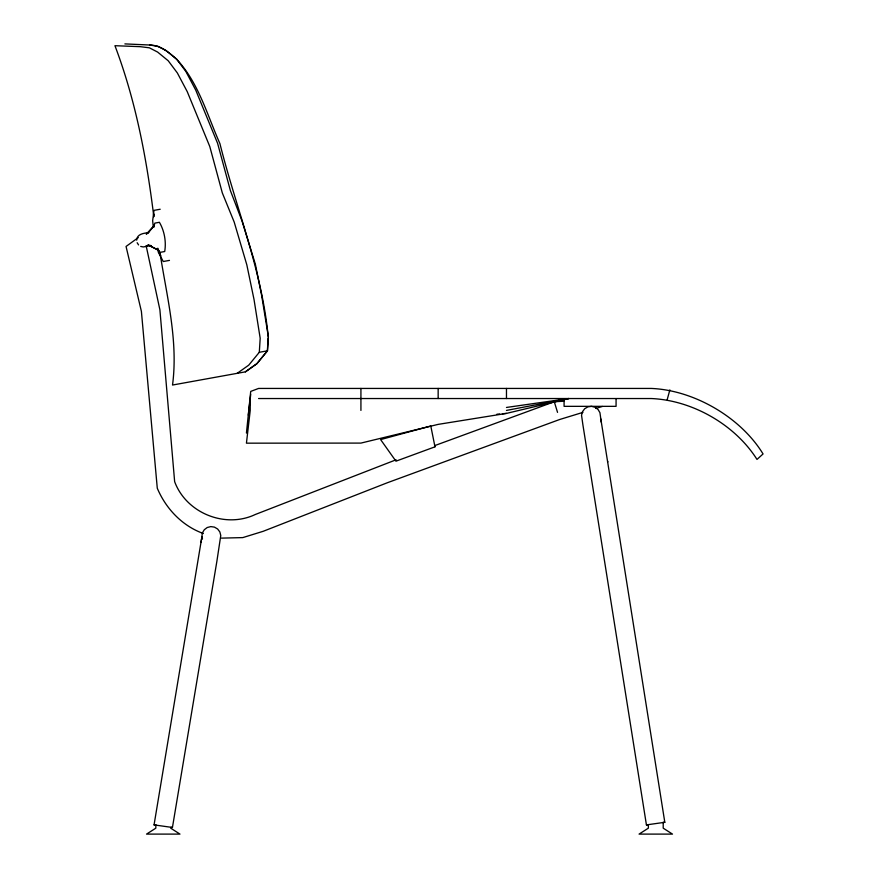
<?xml version="1.0" encoding="UTF-8"?>
<svg xmlns="http://www.w3.org/2000/svg" width="878" height="878" viewBox="0 0 878 878"><rect width="100%" height="100%" fill="white"/><g stroke="black" fill="none" stroke-linecap="round" stroke-linejoin="round"><path stroke-width="1.32" d="M246.433 433.073L250.713 391.412L258.593 388.438L651.256 388.438C693.894 390.172 740.637 417.215 763.059 453.959L756.99 459.424C734.93 424.535 692.237 400.247 651.256 398.535L258.593 398.535M268.152 338.085L267.384 350.838L256.87 363.69L245.401 371.844L172.527 385.036C178.366 340.949 166.875 296.863 160.092 253.512M237.181 373.337L248.726 365.16L259.306 352.297L260.184 338.271L254.016 299.453L246.817 264.816L234.196 222.079L222.321 192.93L209.787 146.538L187.255 91.685L177.367 72.984L168.225 60.769L157.623 52.076L149.381 47.818L140.293 46.677L114.941 45.7C135.706 100.542 146.659 158.38 153.793 216.471M245.368 371.855L256.914 363.679L267.494 350.816L268.372 336.79L261.6 295.162L255.366 264.234L241.922 220.718L230.42 190.669L217.601 143.323L195.75 90.138L185.851 71.447L176.708 59.232L166.107 50.54L157.853 46.282L149.512 45.008L124.885 43.9M248.309 415.173L250.713 394.376M201.051 542.472L202.39 532.935L204.267 529.752L207.208 527.524L210.786 526.602L214.441 527.118L217.623 528.995L219.851 531.936L220.773 535.514L216.866 561.371L172.439 827.471L154.056 824.892L201.512 539.18M153.771 216.712L154.133 214.122M136.694 240.177C136.858 233.976 143.904 233.12 148.689 232.692M154.166 225.547L146.286 234.13L148.426 232.736L154.188 225.536L154.813 223.122L159.401 222.299C164.395 230.804 166.392 241.801 164.691 251.525L160.103 252.359L158.644 250.318L148.261 245.039L150.753 245.599M667.181 399.688L669.859 389.887M138.252 237.609L126.059 246.466L141.402 311.405L157.283 488.223C165.909 508.724 182.306 525.988 203.411 533.528M145.792 246.498L147.987 245.083M396.099 459.787L255.322 514.486C225.13 528.852 186.224 513.015 174.645 481.66L159.895 309.78L146.176 245.884M434.676 445.629L554.281 401.729L563.731 401.235M582.959 412.375L559.714 419.486L387.385 482.735L263.17 531.311L242.8 537.599L221.486 538.126M595.866 408.435L602.33 406.459M250.23 400.324L250.23 410.421L246.433 443.171L360.924 443.094L438.155 424.381L506.474 413.395L568.856 398.535L506.474 407.447M506.474 410.421L568.856 398.535M160.213 209.238L154.001 210.369L152.651 220.696L153.343 227.369M151.016 245.555L143.235 246.959L140.699 246.411M169.476 260.393L163.253 261.523L158.369 252.315L157.36 248.419M259.306 352.297L267.494 350.816M601.276 422.219L599.937 412.682L598.061 409.499L595.108 407.282L591.531 406.349L587.876 406.865L584.693 408.742L582.476 411.694L581.543 415.272L582.893 424.798L646.428 824.892L664.811 822.302L600.815 418.927M646.428 824.892L647.821 824.694M663.406 822.477L664.811 822.313M496.915 414.218L499.648 413.988M502.381 413.747L506.474 413.395M154.056 824.892L155.45 825.057M149.512 45.008C160.4 45.074 168.916 52.439 176.643 59.243C198.691 82.839 207.076 114.777 219.906 143.575C235.995 207.987 261.918 270.237 268.229 336.812M171.045 827.252L172.439 827.471M149.425 245.62L158.677 250.318M170.683 828.163L179.968 834.1L146.549 834.1L155.834 828.163L155.834 824.596M137.155 242.734L138.559 244.929M158.951 252.206L160.817 255.652M554.281 401.729L557.541 412.375M157.919 248.309L158.611 250.91M201.874 536.59L202.489 538.971M607.686 461.224L607.795 461.982M153.628 224.603L153.902 227.27M663.208 822.214L663.208 828.163L672.493 834.1L639.074 834.1L648.359 828.163L648.359 824.596M616.071 398.908L616.071 406.338L564.082 406.338L564.082 398.908M506.474 388.438L506.474 398.535M438.155 388.438L438.155 398.535M360.924 388.438L360.924 410.421M250.021 400.324L250.021 402.848M434.983 446.825L395.945 461.18L380.613 439.582L430.791 425.995L434.983 446.825"/></g></svg>
